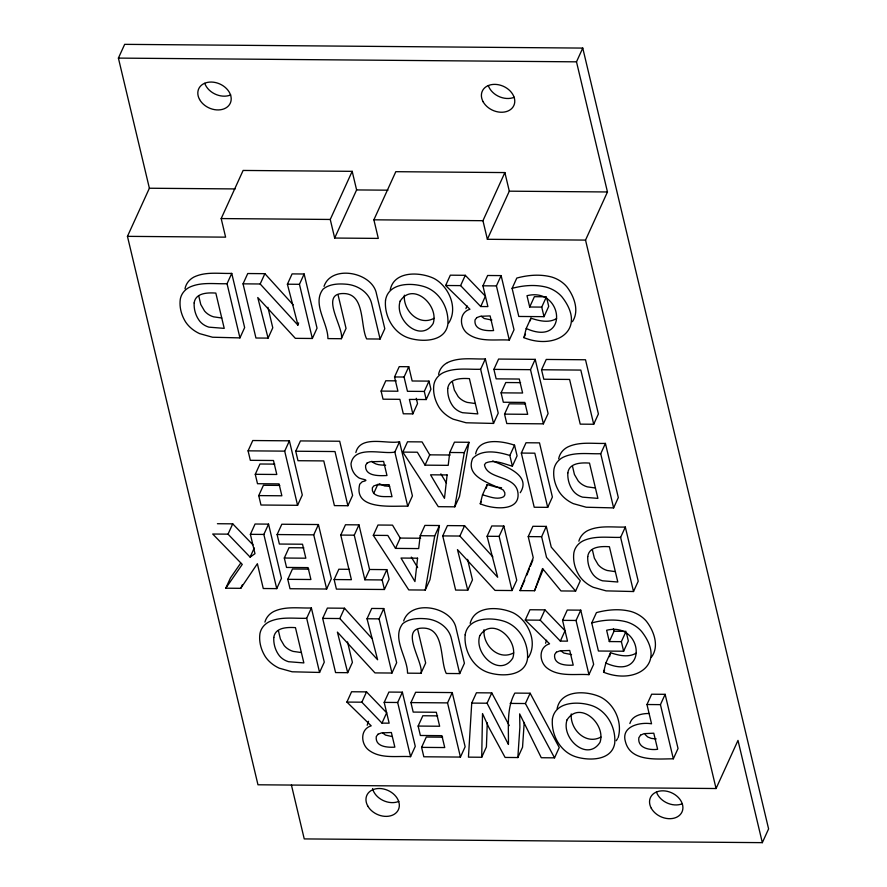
<?xml version="1.0" encoding="UTF-8"?>
<svg xmlns="http://www.w3.org/2000/svg" width="887" height="887" viewBox="0 0 887 887"><rect width="100%" height="100%" fill="white"/><g stroke="black" fill="none" stroke-linecap="round" stroke-linejoin="round"><path stroke-width="1.33" d="M509.26 725.621L491.775 692.902L476.43 692.78L471.729 703.092L468.447 757.143L481.708 757.254L482.517 713.569L488.615 727.018L505.102 757.443L517.842 757.542L522.543 747.231L524.206 722.462M487.262 722.794L486.409 746.943L481.708 757.254M517.842 757.542L519.882 727.273L519.649 713.88L541.281 757.731L554.541 757.842L559.242 747.53L530.127 693.224L514.826 693.091C506.289 708.58 508.739 727.262 508.428 744.448L487.074 703.214L491.775 692.902M373.305 535.338L408.774 589.922L425.25 590.055L429.951 579.743L439.442 525.525L424.917 525.403L420.216 535.715L418.675 548.576L395.502 548.388L387.819 535.449L373.305 535.338L377.995 525.026L392.52 525.137L400.203 538.076L395.502 548.388M402.831 452.104L438.3 506.688L454.787 506.821L459.488 496.509L468.968 442.291L454.454 442.169L449.753 452.481L448.212 465.342L425.039 465.154L417.356 452.215L402.831 452.104L407.532 441.793L422.057 441.903L429.729 454.843L425.039 465.154M475.632 453.889C478.925 437.069 502.497 441.105 514.538 445.174L517.077 455.851L512.376 466.163C503.982 463.968 494.491 459.233 485.832 462.947L484.468 464.733C487.007 479.856 515.336 474.8 517.908 492.507C520.691 512.431 491.686 508.994 480.266 503.772L482.495 494.879L487.196 484.568L496.221 487.118L501.576 487.728M355.842 452.525C360.377 434.486 387.785 444.542 399.527 441.726L412.422 495.9L407.732 506.211C393.373 505.557 352.971 510.967 359.734 484.18L362.24 481.719C371.664 479.557 360.166 479.634 358.004 477.217C353.669 474.246 351.263 469.046 350.997 463.868C354.135 444.587 383.206 454.798 394.837 452.037L399.527 441.726M425.25 590.055L434.741 535.837L439.442 525.525M454.787 506.821L464.278 452.603L468.968 442.291M324.021 286.39C331.328 264.293 372.496 272.065 376.476 293.808L384.792 328.722L380.091 339.034L366.653 338.923C360.033 325.651 365.477 293.264 343.136 293.53C319.098 293.475 344.422 328.489 341.34 338.712L327.913 338.601C327.99 322.846 311.714 303.642 323.123 289.084C329.82 283.74 338.889 283.53 347.061 284.283C358.182 285.414 369.302 292.699 371.775 304.119L380.091 339.034M403.652 620.955C410.947 598.858 452.115 606.63 456.106 628.373L464.411 663.276L459.721 673.588L446.283 673.477C439.664 660.205 445.097 627.819 422.766 628.096C398.729 628.029 424.053 663.044 420.97 673.277L407.532 673.166C407.621 657.4 391.344 638.197 402.753 623.65C409.45 618.294 418.52 618.095 426.68 618.838C437.812 619.969 448.922 627.264 451.405 638.684L459.721 673.588M486.242 488.382L487.196 484.568M546.725 297.988L548.709 306.348L544.019 316.659L518.795 316.459L512.109 288.364C523.452 285.315 535.681 284.283 547.113 287.377A25.213 19.093 24.5 0 1 561.97 296.879C587.959 330.053 555.55 350.409 523.929 337.659L526.224 328.5L530.914 318.189C538.997 320.839 548.798 323.345 556.592 318.544M530.26 320.806L530.914 318.189M626.355 632.542L628.34 640.913L623.639 651.224L598.426 651.014L591.74 622.929C603.071 619.869 615.312 618.838 626.743 621.931A25.213 19.093 24.5 0 1 641.589 631.433C667.589 664.618 635.181 684.964 603.559 672.213L605.843 663.055L610.544 652.743C618.627 655.404 628.428 657.899 636.212 653.109M609.569 656.668L610.544 652.743M390.225 289.927C393.983 270.701 419.828 271.766 433.787 278.363C448.744 286.091 458.435 308 448.733 322.957M470.177 623.295C474.855 605.078 499.758 606.608 513.418 612.928C528.375 620.656 538.065 642.554 528.353 657.511M557.114 708.68C560.872 689.443 586.717 690.518 600.676 697.115C614.791 704.4 622.774 722.561 618.095 737.773M465.93 308.676L466.95 305.682M367.185 725.256L368.548 721.264M545.56 643.23L546.58 640.248M534.562 590.731L542.511 568.523L560.994 590.942L575.608 591.064L580.309 580.752L551.248 547.113L546.314 526.401L532.932 526.29L528.231 536.602L533.242 557.69L520.037 590.609L534.562 590.731L543.232 569.31M526.767 575.231L529.306 568.9M530.326 566.372L532.865 560.041M629.87 723.537C632.154 715.432 641.744 713.447 649.084 713.492M762.332 842.65L737.995 740.401L716.064 788.521L257.973 784.784L127.451 236.352L149.382 188.232L118.403 58.098L124.668 44.35L582.759 48.086L768.597 828.901L762.332 842.65L304.241 838.914L291.435 785.095M127.451 236.352L225.608 237.151L221.185 218.568L243.116 170.448L352.183 171.335L356.607 189.929L334.676 238.049L378.305 238.403L373.882 219.81L395.813 171.69L504.88 172.577L509.304 191.171L487.373 239.29L585.531 240.089L607.462 191.969L576.495 61.835L582.759 48.086M227.05 283.707C214.477 284.128 200.939 281.678 189.164 287.399A27.785 21.033 24.5 0 0 180.305 299.096C179.163 307.102 181.425 315.295 185.682 322.081A27.674 20.955 24.5 0 0 199.608 333.623L212.536 337.226L239.945 337.892L227.05 283.707L231.751 273.396C219.167 273.817 205.64 271.367 193.865 277.088A27.785 21.033 24.5 0 0 185.006 288.785M267.896 307.29L272.775 327.802L268.074 338.113L255.944 338.014L243.049 283.84L247.75 273.529L264.88 273.673L293.165 304.829M243.049 283.84L260.179 283.984L264.88 273.673M239.945 337.892L244.646 327.58L231.751 273.396M260.179 283.984L297.988 325.196L287.399 284.206L292.1 273.895L304.141 273.994L317.036 328.168L312.346 338.479L295.338 338.335L257.762 297.533L268.074 338.113M312.346 338.479L299.451 284.306L304.141 273.994M334.676 238.049L330.252 219.455L352.183 171.335M297.588 325.196L298.642 322.901M258.738 495.6L281.866 495.789L279.039 483.892L257.507 483.714L255.268 474.312L276.799 474.478L273.473 460.508L250.334 460.32L248.083 450.84L252.773 440.529L289.395 440.828L302.29 495.001L297.588 505.313L260.978 505.013L258.738 495.6L263.428 485.289L279.76 485.422M255.268 474.312L259.969 464.001L274.77 464.112M228.026 534.151L250.112 557.114L254.979 553.676L250.378 534.329L255.079 524.017L268.55 524.128L281.445 578.313L276.744 588.624L263.273 588.513L257.374 563.722L240.743 588.325L225.786 588.203L242.262 564.409L212.714 534.029L228.026 534.151L232.727 523.84L252.895 544.806M297.588 505.313L284.694 451.139L289.395 440.828M225.786 588.203L230.487 577.892L240.687 563.167M341.34 338.712L346.041 328.401L338.169 295.316M295.737 451.228L300.438 440.917L339.699 441.238L352.594 495.412L347.892 505.723L334.41 505.612L323.777 460.918L297.988 460.708L295.737 451.228L334.998 451.55L347.892 505.723M250.112 557.114L254.292 547.944M276.744 588.624L263.849 534.44L268.55 524.128M240.743 588.325L242.317 584.888M287.776 579.322L310.905 579.51L308.077 567.613L286.545 567.436L284.306 558.023L305.838 558.2L302.511 544.23L279.372 544.041L277.121 534.551L281.811 524.239L318.433 524.539L331.328 578.712L326.627 589.023L290.016 588.724L287.776 579.322L292.466 568.999L308.798 569.144M284.306 558.023L289.007 547.711L303.809 547.833M326.627 589.023L313.732 534.85L318.433 524.539M416.28 398.296L417.522 403.552L412.832 413.863L403.308 413.785L399.86 399.327L383.04 399.194L381.111 391.078L385.801 380.767L396.156 380.856M381.111 391.078L397.93 391.222L394.538 376.953L399.239 366.641L408.763 366.719L412.156 380.989L428.986 381.122L430.916 389.238L426.215 399.549L409.384 399.416L412.832 413.863M445.64 285.492L450.33 275.181L465.287 275.303L485.411 296.214L480.721 306.525L460.597 285.614L445.64 285.492L469.955 309.253C458.801 312.49 459.366 327.214 467.394 333.457C479.246 342.626 495.534 339.133 509.315 340.087L514.016 329.776L501.122 275.602L487.639 275.491L482.938 285.802L487.894 306.592L480.721 306.525M428.986 381.122L424.285 391.433L407.455 391.3L404.062 377.03L408.763 366.719M487.373 239.29L482.949 220.697L504.88 172.577M386.832 569.631L389.116 579.189L384.415 589.5L336.406 589.112L334.133 579.544L351.396 579.688L340.774 535.072L345.475 524.76L358.958 524.871L369.569 569.487L364.879 579.799L382.142 579.943L386.832 569.631L369.569 569.487M306.68 618.272C294.096 618.694 280.569 616.243 268.794 621.953A27.785 21.033 24.5 0 0 259.935 633.651C258.793 641.656 261.055 649.849 265.313 656.635A27.674 20.955 24.5 0 0 279.239 668.188L292.156 671.792L319.575 672.446L306.68 618.272L311.381 607.961C298.797 608.382 285.27 605.932 273.495 611.642A27.785 21.033 24.5 0 0 264.914 622.12M460.597 285.614L465.287 275.303M364.879 579.799L354.257 535.183L358.958 524.871M334.133 579.544L338.834 569.232L349.456 569.321M373.715 493.394L372.407 490.722L372.34 487.861L373.749 485.965L376.687 484.901L389.138 484.646L392.01 496.687C385.945 496.265 378.671 497.795 373.715 493.394L377.884 484.235M347.527 641.855L352.405 662.367L347.704 672.679L335.574 672.579L322.68 618.394L327.381 608.083L344.511 608.227L371.886 638.385M322.68 618.394L339.81 618.538L344.511 608.227M319.575 672.446L324.276 662.134L311.381 607.961M509.315 340.087L496.421 285.913L501.122 275.602M512.109 288.364L516.811 278.052C528.142 275.003 540.383 273.972 551.814 277.066A25.213 19.093 24.5 0 1 566.66 286.568C574.044 295.981 579.666 310.783 572.425 321.693M480.632 369.258C468.059 369.679 454.521 367.229 442.746 372.939A27.785 21.033 24.5 0 0 433.887 384.636C432.745 392.642 435.007 400.835 439.265 407.621A27.674 20.955 24.5 0 0 453.19 419.174L466.118 422.777L493.527 423.432L480.632 369.258L485.333 358.947C472.749 359.368 459.222 356.918 447.447 362.628M339.81 618.538L377.607 659.751L367.03 618.76L371.731 608.449L383.772 608.549L396.666 662.722L391.965 673.033L374.968 672.9L337.393 632.098L347.704 672.679M391.965 673.033L379.071 618.86L383.772 608.549M504.548 414.129L527.676 414.318L524.849 402.421L503.328 402.243L501.088 392.841L522.609 393.008L519.283 379.037L496.155 378.849L493.893 369.369L498.594 359.058L535.205 359.357L548.099 413.53L543.398 423.842L506.787 423.542L504.548 414.129L509.249 403.818L525.581 403.951M346.895 702.072L351.585 691.76L366.542 691.882L386.665 712.793L381.975 723.116L361.852 702.194L346.895 702.072L371.209 725.832C360.055 729.07 360.621 743.794 368.648 750.036C380.501 759.205 396.788 755.724 410.57 756.666L415.271 746.355L402.376 692.182L388.894 692.071L384.193 702.382L389.149 723.171L381.975 723.116M545.915 297.932L541.735 307.102L529.694 307.002L534.395 296.69L546.436 296.79M523.929 337.659L525.492 334.222M501.088 392.841L505.778 382.53L520.58 382.641M361.852 702.194L366.542 691.882M493.527 423.432L498.228 413.12L485.333 358.947M467.582 559.353L472.472 579.865L467.771 590.177L455.641 590.077L442.746 535.903L447.436 525.592L464.577 525.736L492.862 556.892M543.398 423.842L530.504 369.668L535.205 359.357M442.746 535.903L459.876 536.047L464.577 525.736M480.266 503.772L481.319 501.477M541.547 369.757L546.248 359.446L585.509 359.767L598.403 413.941L593.713 424.252L580.231 424.141L569.587 379.448L543.809 379.237L541.547 369.757L580.819 370.079L593.713 424.252M512.376 466.163L509.837 455.486L514.538 445.174M410.57 756.666L397.675 702.493L402.376 692.182M420.97 673.277L425.671 662.966L417.799 629.87M521.323 453.069L526.024 442.757L539.496 442.868L552.39 497.042L547.7 507.353L534.218 507.242L521.323 453.069L534.806 453.179L547.7 507.353M421.591 747.364L444.731 747.553L441.892 735.656L420.371 735.478L418.132 726.065L439.653 726.242L436.326 712.272L413.198 712.084L410.936 702.593L415.637 692.281L452.248 692.581L465.143 746.765L460.442 757.077L423.831 756.777L421.591 747.364L426.292 737.053L442.624 737.186M459.876 536.047L497.674 577.26L487.096 536.269L491.797 525.958L503.838 526.046L516.733 580.231L512.032 590.542L495.035 590.398L457.459 549.596L467.771 590.177M512.032 590.542L499.137 536.358L503.838 526.046M418.132 726.065L422.833 715.754L437.624 715.876M460.442 757.077L447.547 702.892L452.248 692.581M575.608 591.064L546.547 557.424L541.624 536.713L546.314 526.401M520.037 590.609L524.738 580.298M600.721 453.712C588.148 454.133 574.61 451.683 562.846 457.404A27.785 21.033 24.5 0 0 553.976 469.101C552.834 477.106 555.096 485.3 559.364 492.085A27.674 20.955 24.5 0 0 573.279 503.628L586.207 507.231L613.616 507.896L600.721 453.712L605.422 443.4C592.849 443.822 579.311 441.371 567.536 447.092A27.785 21.033 24.5 0 0 558.677 458.79M525.259 620.057L529.96 609.746L544.917 609.868L565.041 630.779L560.34 641.09L540.216 620.179L525.259 620.057L549.574 643.807C538.42 647.055 538.986 661.769 547.024 668.011C558.877 677.18 575.164 673.699 588.946 674.652L593.647 664.33L580.752 610.156L567.27 610.045L562.569 620.357L567.514 641.146L560.34 641.09M540.216 620.179L544.917 609.868M613.616 507.896L618.317 497.585L605.422 443.4M554.541 757.842L525.426 703.535L530.127 693.224M588.946 674.652L576.051 620.468L580.752 610.156M620.623 537.356C608.05 537.777 594.523 535.327 582.748 541.037A27.785 21.033 24.5 0 0 573.878 552.734C572.747 560.739 575.009 568.933 579.266 575.718A27.674 20.955 24.5 0 0 593.192 587.272L606.109 590.875L633.518 591.529L620.623 537.356L625.324 527.044C612.751 527.466 599.213 525.015 587.449 530.725A27.785 21.033 24.5 0 0 578.856 541.203M591.74 622.929L596.441 612.618C607.772 609.557 620.013 608.526 631.444 611.62A25.213 19.093 24.5 0 1 646.29 621.122C653.907 630.79 659.662 646.412 651.335 657.256M625.546 632.498L621.366 641.656L609.325 641.567L614.026 631.256L613.427 628.739M633.518 591.529L638.219 581.218L625.324 527.044M603.559 672.213L604.601 669.918M646.967 704.522L651.657 694.211L665.139 694.321L678.034 748.506L673.333 758.817C657.511 758.795 630.546 762.277 625.402 741.554C620.833 726.131 640.237 721.874 651.546 723.792L646.967 704.522L660.438 704.633L665.139 694.321M616.243 740.723L617.474 738.76M520.248 492.706C531.867 474.911 504.326 466.008 492.706 460.963M434.042 318.311C418.908 326.527 403.008 310.605 404.372 295.171M513.662 652.876C498.527 661.092 482.639 645.159 484.003 629.737M600.931 737.064C585.797 745.28 569.897 729.358 571.261 713.924M118.403 58.098L576.495 61.835M149.382 188.232L235.099 188.931M356.607 189.929L387.963 190.184M509.304 191.171L607.462 191.969M221.185 218.568L330.252 219.455M373.882 219.81L482.949 220.697M287.399 284.206L299.451 284.306M482.938 285.802L496.421 285.913M493.893 369.369L530.504 369.668M394.538 376.953L404.062 377.03M248.083 450.84L284.694 451.139M449.753 452.481L464.278 452.603M429.729 454.843L450.186 455.009M385.701 465.165C380.878 465.121 375.367 465.054 371.819 461.273M217.415 523.718L232.727 523.84M250.378 534.329L263.849 534.44M277.121 534.551L313.732 534.85M340.774 535.072L354.257 535.183M420.216 535.715L434.741 535.837M487.096 536.269L499.137 536.358M528.231 536.602L541.624 536.713M400.203 538.076L420.649 538.243M367.03 618.76L379.071 618.86M562.569 620.357L576.051 620.468M614.026 631.256L626.067 631.344M384.193 702.382L397.675 702.493M410.936 702.593L447.547 702.892M471.729 703.092L487.074 703.214M510.125 703.402L525.426 703.535M221.75 318.001L213.579 316.836A14.824 11.221 24.5 0 1 204.575 311.049L200.761 304.485L198.821 296.214M475.332 403.541L467.161 402.388A14.824 11.221 24.5 0 1 458.158 396.6L454.344 390.036L452.392 381.765M595.421 488.005L587.249 486.841A14.824 11.221 24.5 0 1 578.257 481.053L574.432 474.49L572.492 466.218M615.323 571.638L607.151 570.485A14.824 11.221 24.5 0 1 598.16 564.697L594.345 558.134L592.394 549.862M301.38 652.555L293.198 651.402A14.824 11.221 24.5 0 1 284.206 645.614L280.392 639.05L278.44 630.779M389.615 486.32L384.537 485.932L379.226 483.681M491.908 320.041L484.213 318.511L481.342 316.304M571.538 654.595L563.844 653.065L560.972 650.87M392.01 736.532L385.468 735.09L382.596 732.884M656.18 738.926L651.291 738.405L647.643 736.931L645.093 734.469M482.495 494.879C489.18 496.41 497.086 500.29 503.716 496.709L504.836 494.979L504.814 492.762L503.361 490.09C491.487 483.448 464.666 477.439 472.671 458.446C482.173 448.689 498.161 451.805 509.837 455.486M526.224 328.5C569.332 347.759 563.744 286.545 527 295.704L529.694 307.002M605.843 663.055C648.962 682.325 643.363 621.1 606.63 630.258L609.325 641.567M440.861 473.858L446.483 483.215M411.324 557.091L417.644 567.625M585.531 240.089L716.064 788.521M660.438 704.633L673.333 758.817M541.735 307.102L544.019 316.659M621.366 641.656L623.639 651.224M424.285 391.433L426.215 399.549M394.837 452.037L407.732 506.211M382.142 579.943L384.415 589.5M230.698 94.931A17.341 13.128 24.5 0 1 204.764 83.323M514.272 97.248A17.341 13.128 24.5 0 1 488.338 85.64M682.413 803.7A17.341 13.128 24.5 0 1 656.48 792.091M398.84 801.382A17.341 13.128 24.5 0 1 372.551 788.554M438.588 374.325A27.785 21.033 24.5 0 1 447.447 362.628M194.164 302.922C193.776 309.463 195.794 316.204 199.885 321.36A14.824 11.221 24.5 0 0 208.877 327.148L224.223 328.367L215.829 293.087C207.935 292.555 195.473 292.699 194.164 302.922M273.795 637.476C273.396 644.029 275.425 650.77 279.505 655.925A14.824 11.221 24.5 0 0 288.508 661.713L303.853 662.922L295.46 627.641C287.565 627.12 275.103 627.264 273.795 637.476M447.747 388.462C447.358 395.014 449.376 401.756 453.468 406.911A14.824 11.221 24.5 0 0 462.46 412.699L477.805 413.907L469.411 378.638C461.517 378.106 449.055 378.25 447.747 388.462M567.835 472.926C567.447 479.468 569.465 486.209 573.556 491.365A14.824 11.221 24.5 0 0 582.548 497.152L597.893 498.372L589.5 463.092C581.606 462.559 569.144 462.704 567.835 472.926M587.748 556.559C587.349 563.112 589.378 569.853 593.458 575.009A14.824 11.221 24.5 0 0 602.45 580.797L617.807 582.005L609.402 546.736C601.508 546.204 589.046 546.348 587.748 556.559M385.523 300.238C384.082 316.404 393.695 333.778 409.849 338.335C423.077 342.149 444.919 341.706 447.824 324.598C449.265 308.354 439.586 290.947 423.365 286.379C410.127 282.487 388.329 283.097 385.523 300.238M465.154 634.804C463.713 650.969 473.325 668.343 489.48 672.889C502.707 676.703 524.55 676.26 527.455 659.152C528.896 642.92 519.217 625.501 502.996 620.933C489.757 617.042 467.948 617.651 465.154 634.804M552.413 718.991C550.971 735.157 560.584 752.531 576.738 757.077C589.966 760.891 611.808 760.458 614.713 743.35C616.155 727.107 606.475 709.689 590.254 705.121C577.016 701.229 555.218 701.839 552.413 718.991M417.577 558.189L414.939 581.573L401.013 558.045L417.577 558.189M447.115 474.944L444.476 498.339L430.55 474.811L447.115 474.944M400.148 301.125C394.016 319.42 420.338 343.568 433.133 323.578C439.342 305.305 412.876 281.29 400.148 301.125M479.778 635.68C473.647 653.974 499.969 678.123 512.764 658.132C518.973 639.871 492.496 615.855 479.778 635.68M567.037 719.867C560.906 738.161 587.227 762.321 600.022 742.33C606.231 724.058 579.765 700.043 567.037 719.867M367.041 463.092L365.599 465.365C364.734 476.629 379.436 475.809 386.976 475.532L383.605 461.406L370.101 461.75L367.041 463.092M640.547 735.168L638.84 737.74C637.409 748.196 649.783 750.402 657.622 749.293L653.786 733.205L644.04 733.649L640.547 735.168M476.762 317.635L475.033 319.941C473.68 330.308 486.298 331.028 493.593 330.563L490.112 315.927L480.322 316.304L476.762 317.635M378.017 734.214L376.288 736.532C374.935 746.887 387.552 747.608 394.848 747.142L391.367 732.507L381.576 732.884L378.017 734.214M556.393 652.189L554.663 654.506C553.311 664.862 565.928 665.594 573.224 665.128L569.742 650.481L559.941 650.858L556.393 652.189M199.564 99.477A17.341 13.128 24.5 0 0 228.425 105.941A17.341 13.128 24.5 0 0 215.541 82.558A17.341 13.128 24.5 0 0 199.564 99.477M483.138 101.783A17.341 13.128 24.5 0 0 511.999 108.258A17.341 13.128 24.5 0 0 499.115 84.875A17.341 13.128 24.5 0 0 483.138 101.783M651.28 808.234A17.341 13.128 24.5 0 0 680.141 814.709A17.341 13.128 24.5 0 0 667.257 791.326A17.341 13.128 24.5 0 0 651.28 808.234M367.706 805.917A17.341 13.128 24.5 0 0 396.567 812.392A17.341 13.128 24.5 0 0 383.672 789.009A17.341 13.128 24.5 0 0 367.706 805.917"/></g></svg>
